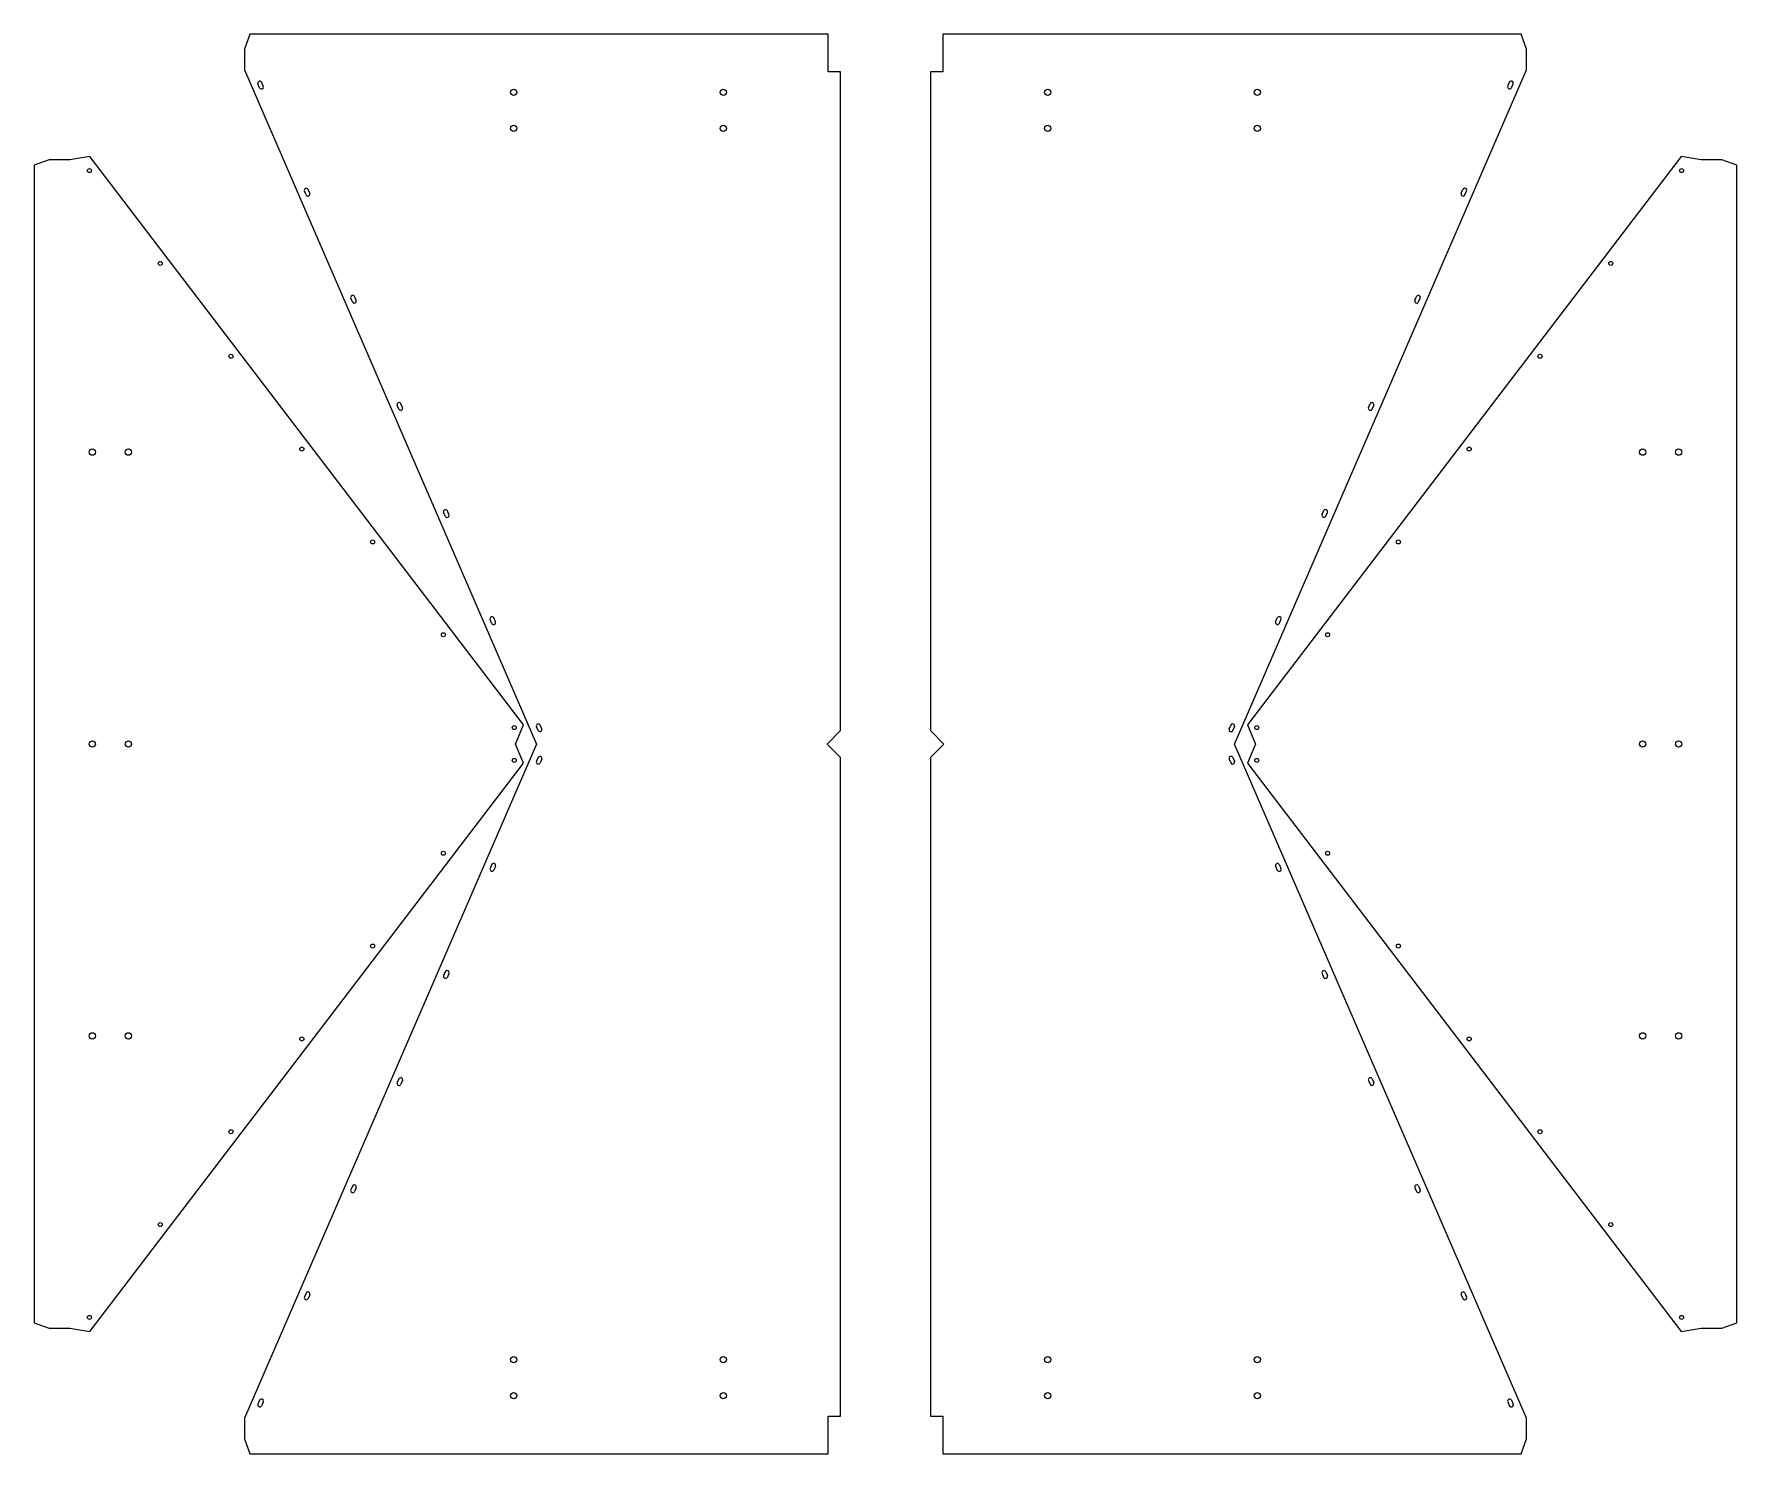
# Model space of a CAD drawing. Header units: millimetres. Extents: x -234 to 1662, y -791 to 791.
import ezdxf

# ---------------------------------------------------------------- set-up
doc = ezdxf.new("R2010")
doc.units = ezdxf.units.MM

msp = doc.modelspace()

# ---------------------------------------------------------------- linework, layer by layer
for p, q in [((6, 790.5594), (0, 773.5594)), ((650, 790.5594), (6, 790.5594)), ((650, 748.5594), (650, 790.5594)), ((778, 790.5594), (778, 748.5594)), ((1422, 790.5594), (778, 790.5594)), ((1428, 773.5594), (1422, 790.5594)), ((0, 773.5594), (0, 750.5594)), ((1428, 750.5594), (1428, 773.5594)), ((0, 750.5594), (325.2024, 0)), ((664, 748.5594), (650, 748.5594)), ((664, 15), (664, 748.5594)), ((778, 748.5594), (764, 748.5594)), ((764, 748.5594), (764, 15)), ((1102.7976, 0), (1428, 750.5594)), ((16.9936, 730.8322), (15.2045, 734.9613)), ((21.1226, 732.6213), (19.3336, 736.7504)), ((1406.8774, 732.6213), (1408.6664, 736.7504)), ((1411.0064, 730.8322), (1412.7955, 734.9613)), ((-217.1685, 650.3991), (-234.1685, 644.3991)), ((-194.1685, 650.3991), (-217.1685, 650.3991)), ((-171.9969, 654.3085), (-194.1685, 650.3991)), ((310.8194, 21.2755), (-171.9969, 654.3085)), ((1599.9969, 654.3085), (1117.1806, 21.2755)), ((1622.1685, 650.3991), (1599.9969, 654.3085)), ((1645.1685, 650.3991), (1622.1685, 650.3991)), ((1662.1685, 644.3991), (1645.1685, 650.3991)), ((-234.1685, 644.3991), (-234.1685, -644.3991)), ((1662.1685, -644.3991), (1662.1685, 644.3991)), ((68.6772, 611.5477), (66.8881, 615.6768)), ((72.8063, 613.3367), (71.0172, 617.4658)), ((1355.1937, 613.3367), (1356.9828, 617.4658)), ((1359.3228, 611.5477), (1361.1119, 615.6768)), ((120.3608, 492.2631), (118.5717, 496.3922)), ((124.4899, 494.0522), (122.7008, 498.1813)), ((1303.5101, 494.0522), (1305.2992, 498.1813)), ((1307.6392, 492.2631), (1309.4283, 496.3922)), ((172.0444, 372.9786), (170.2553, 377.1077)), ((176.1735, 374.7676), (174.3844, 378.8967)), ((1251.8265, 374.7676), (1253.6156, 378.8967)), ((1255.9556, 372.9786), (1257.7447, 377.1077)), ((223.728, 253.694), (221.939, 257.8231)), ((227.8571, 255.4831), (226.068, 259.6122)), ((1200.1429, 255.4831), (1201.932, 259.6122)), ((1204.272, 253.694), (1206.061, 257.8231)), ((275.4116, 134.4095), (273.6226, 138.5386)), ((279.5407, 136.1985), (277.7516, 140.3276)), ((1148.4593, 136.1985), (1150.2484, 140.3276)), ((1152.5884, 134.4095), (1154.3774, 138.5386)), ((301.893, 0), (310.8194, 21.2755)), ((327.0952, 15.1249), (325.3062, 19.254)), ((331.2243, 16.914), (329.4353, 21.0431)), ((1096.7757, 16.914), (1098.5647, 21.0431)), ((1100.9048, 15.1249), (1102.6938, 19.254)), ((1117.1806, 21.2755), (1126.107, 0)), ((325.2024, 0), (0, -750.5594)), ((310.8194, -21.2755), (301.893, 0)), ((649, 0), (664, 15)), ((664, -15), (649, 0)), ((764, 15), (779, 0)), ((779, 0), (764, -15)), ((1428, -750.5594), (1102.7976, 0)), ((1126.107, 0), (1117.1806, -21.2755)), ((327.0952, -15.1249), (325.3062, -19.254)), ((331.2243, -16.914), (329.4353, -21.0431)), ((664, -748.5594), (664, -15)), ((764, -15), (764, -748.5594)), ((1096.7757, -16.914), (1098.5647, -21.0431)), ((1100.9048, -15.1249), (1102.6938, -19.254)), ((-171.9969, -654.3085), (310.8194, -21.2755)), ((1117.1806, -21.2755), (1599.9969, -654.3085)), ((275.4116, -134.4095), (273.6226, -138.5386)), ((279.5407, -136.1985), (277.7516, -140.3276)), ((1148.4593, -136.1985), (1150.2484, -140.3276)), ((1152.5884, -134.4095), (1154.3774, -138.5386)), ((223.728, -253.694), (221.939, -257.8231)), ((227.8571, -255.4831), (226.068, -259.6122)), ((1200.1429, -255.4831), (1201.932, -259.6122)), ((1204.272, -253.694), (1206.061, -257.8231)), ((172.0444, -372.9786), (170.2553, -377.1077)), ((176.1735, -374.7676), (174.3844, -378.8967)), ((1251.8265, -374.7676), (1253.6156, -378.8967)), ((1255.9556, -372.9786), (1257.7447, -377.1077)), ((120.3608, -492.2631), (118.5717, -496.3922)), ((1307.6392, -492.2631), (1309.4283, -496.3922)), ((124.4899, -494.0522), (122.7008, -498.1813)), ((1303.5101, -494.0522), (1305.2992, -498.1813)), ((68.6772, -611.5477), (66.8881, -615.6768)), ((72.8063, -613.3367), (71.0172, -617.4658)), ((1355.1937, -613.3367), (1356.9828, -617.4658)), ((1359.3228, -611.5477), (1361.1119, -615.6768)), ((-234.1685, -644.3991), (-217.1685, -650.3991)), ((1645.1685, -650.3991), (1662.1685, -644.3991)), ((-217.1685, -650.3991), (-194.1685, -650.3991)), ((-194.1685, -650.3991), (-171.9969, -654.3085)), ((1599.9969, -654.3085), (1622.1685, -650.3991)), ((1622.1685, -650.3991), (1645.1685, -650.3991)), ((16.9936, -730.8322), (15.2045, -734.9613)), ((21.1226, -732.6213), (19.3336, -736.7504)), ((1406.8774, -732.6213), (1408.6664, -736.7504)), ((1411.0064, -730.8322), (1412.7955, -734.9613)), ((0, -750.5594), (0, -773.5594)), ((650, -790.5594), (650, -748.5594)), ((650, -748.5594), (664, -748.5594)), ((764, -748.5594), (778, -748.5594)), ((778, -748.5594), (778, -790.5594)), ((1428, -773.5594), (1428, -750.5594)), ((0, -773.5594), (6, -790.5594)), ((1422, -790.5594), (1428, -773.5594)), ((6, -790.5594), (650, -790.5594)), ((778, -790.5594), (1422, -790.5594))]:
    msp.add_line(p, q)
for centre, radius in [((300, 725.5594), 3.5), ((533.3333, 725.5594), 3.5), ((894.6667, 725.5594), 3.5), ((1128, 725.5594), 3.5), ((300, 685.5594), 3.5), ((533.3333, 685.5594), 3.5), ((894.6667, 685.5594), 3.5), ((1128, 685.5594), 3.5), ((-172.5072, 638.488), 2.25), ((1600.5072, 638.488), 2.25), ((-93.6694, 535.1217), 2.25), ((1521.6694, 535.1217), 2.25), ((-14.8316, 431.7554), 2.25), ((1442.8316, 431.7554), 2.25), ((-169.1685, 325), 3.5), ((-129.1685, 325), 3.5), ((64.0063, 328.389), 2.25), ((1363.9937, 328.389), 2.25), ((1557.1685, 325), 3.5), ((1597.1685, 325), 3.5), ((142.8441, 225.0227), 2.25), ((1285.1559, 225.0227), 2.25), ((221.6819, 121.6564), 2.25), ((1206.3181, 121.6564), 2.25), ((300.5197, 18.2901), 2.25), ((1127.4803, 18.2901), 2.25), ((-169.1685, 0), 3.5), ((-129.1685, 0), 3.5), ((1557.1685, 0), 3.5), ((1597.1685, 0), 3.5), ((300.5197, -18.2901), 2.25), ((1127.4803, -18.2901), 2.25), ((221.6819, -121.6564), 2.25), ((1206.3181, -121.6564), 2.25), ((142.8441, -225.0227), 2.25), ((1285.1559, -225.0227), 2.25), ((-169.1685, -325), 3.5), ((-129.1685, -325), 3.5), ((1557.1685, -325), 3.5), ((1597.1685, -325), 3.5), ((64.0063, -328.389), 2.25), ((1363.9937, -328.389), 2.25), ((-14.8316, -431.7554), 2.25), ((1442.8316, -431.7554), 2.25), ((-93.6694, -535.1217), 2.25), ((1521.6694, -535.1217), 2.25), ((-172.5072, -638.488), 2.25), ((1600.5072, -638.488), 2.25), ((300, -685.5594), 3.5), ((533.3333, -685.5594), 3.5), ((894.6667, -685.5594), 3.5), ((1128, -685.5594), 3.5), ((300, -725.5594), 3.5), ((533.3333, -725.5594), 3.5), ((894.6667, -725.5594), 3.5), ((1128, -725.5594), 3.5)]:
    msp.add_circle(centre, radius)
for centre, start, end in [((17.2691, 735.8559), 23.4261, 203.4261), ((19.0581, 731.7268), 203.4261, 23.4261), ((1408.9419, 731.7268), 156.5739, 336.5739), ((1410.7309, 735.8559), 336.5739, 156.5739), ((68.9527, 616.5713), 23.4261, 203.4261), ((70.7417, 612.4422), 203.4261, 23.4261), ((1357.2583, 612.4422), 156.5739, 336.5739), ((1359.0473, 616.5713), 336.5739, 156.5739), ((120.6363, 497.2867), 23.4261, 203.4261), ((122.4253, 493.1577), 203.4261, 23.4261), ((1305.5747, 493.1577), 156.5739, 336.5739), ((1307.3637, 497.2867), 336.5739, 156.5739), ((172.3199, 378.0022), 23.4261, 203.4261), ((1255.6801, 378.0022), 336.5739, 156.5739), ((174.1089, 373.8731), 203.4261, 23.4261), ((1253.8911, 373.8731), 156.5739, 336.5739), ((224.0035, 258.7176), 23.4261, 203.4261), ((225.7925, 254.5886), 203.4261, 23.4261), ((1202.2075, 254.5886), 156.5739, 336.5739), ((1203.9965, 258.7176), 336.5739, 156.5739), ((275.6871, 139.4331), 23.4261, 203.4261), ((277.4762, 135.304), 203.4261, 23.4261), ((1150.5238, 135.304), 156.5739, 336.5739), ((1152.3129, 139.4331), 336.5739, 156.5739), ((327.3707, 20.1485), 23.4261, 203.4261), ((1100.6293, 20.1485), 336.5739, 156.5739), ((329.1598, 16.0195), 203.4261, 23.4261), ((1098.8402, 16.0195), 156.5739, 336.5739), ((329.1598, -16.0195), 336.5739, 156.5739), ((1098.8402, -16.0195), 23.4261, 203.4261), ((327.3707, -20.1485), 156.5739, 336.5739), ((1100.6293, -20.1485), 203.4261, 23.4261), ((275.6871, -139.4331), 156.5739, 336.5739), ((277.4762, -135.304), 336.5739, 156.5739), ((1150.5238, -135.304), 23.4261, 203.4261), ((1152.3129, -139.4331), 203.4261, 23.4261), ((224.0035, -258.7176), 156.5739, 336.5739), ((225.7925, -254.5886), 336.5739, 156.5739), ((1202.2075, -254.5886), 23.4261, 203.4261), ((1203.9965, -258.7176), 203.4261, 23.4261), ((172.3199, -378.0022), 156.5739, 336.5739), ((174.1089, -373.8731), 336.5739, 156.5739), ((1253.8911, -373.8731), 23.4261, 203.4261), ((1255.6801, -378.0022), 203.4261, 23.4261), ((122.4253, -493.1577), 336.5739, 156.5739), ((1305.5747, -493.1577), 23.4261, 203.4261), ((120.6363, -497.2867), 156.5739, 336.5739), ((1307.3637, -497.2867), 203.4261, 23.4261), ((68.9527, -616.5713), 156.5739, 336.5739), ((70.7417, -612.4422), 336.5739, 156.5739), ((1357.2583, -612.4422), 23.4261, 203.4261), ((1359.0473, -616.5713), 203.4261, 23.4261), ((17.2691, -735.8559), 156.5739, 336.5739), ((19.0581, -731.7268), 336.5739, 156.5739), ((1408.9419, -731.7268), 23.4261, 203.4261), ((1410.7309, -735.8559), 203.4261, 23.4261)]:
    msp.add_arc(centre, 2.25, start, end)

doc.saveas('drawing.dxf')
